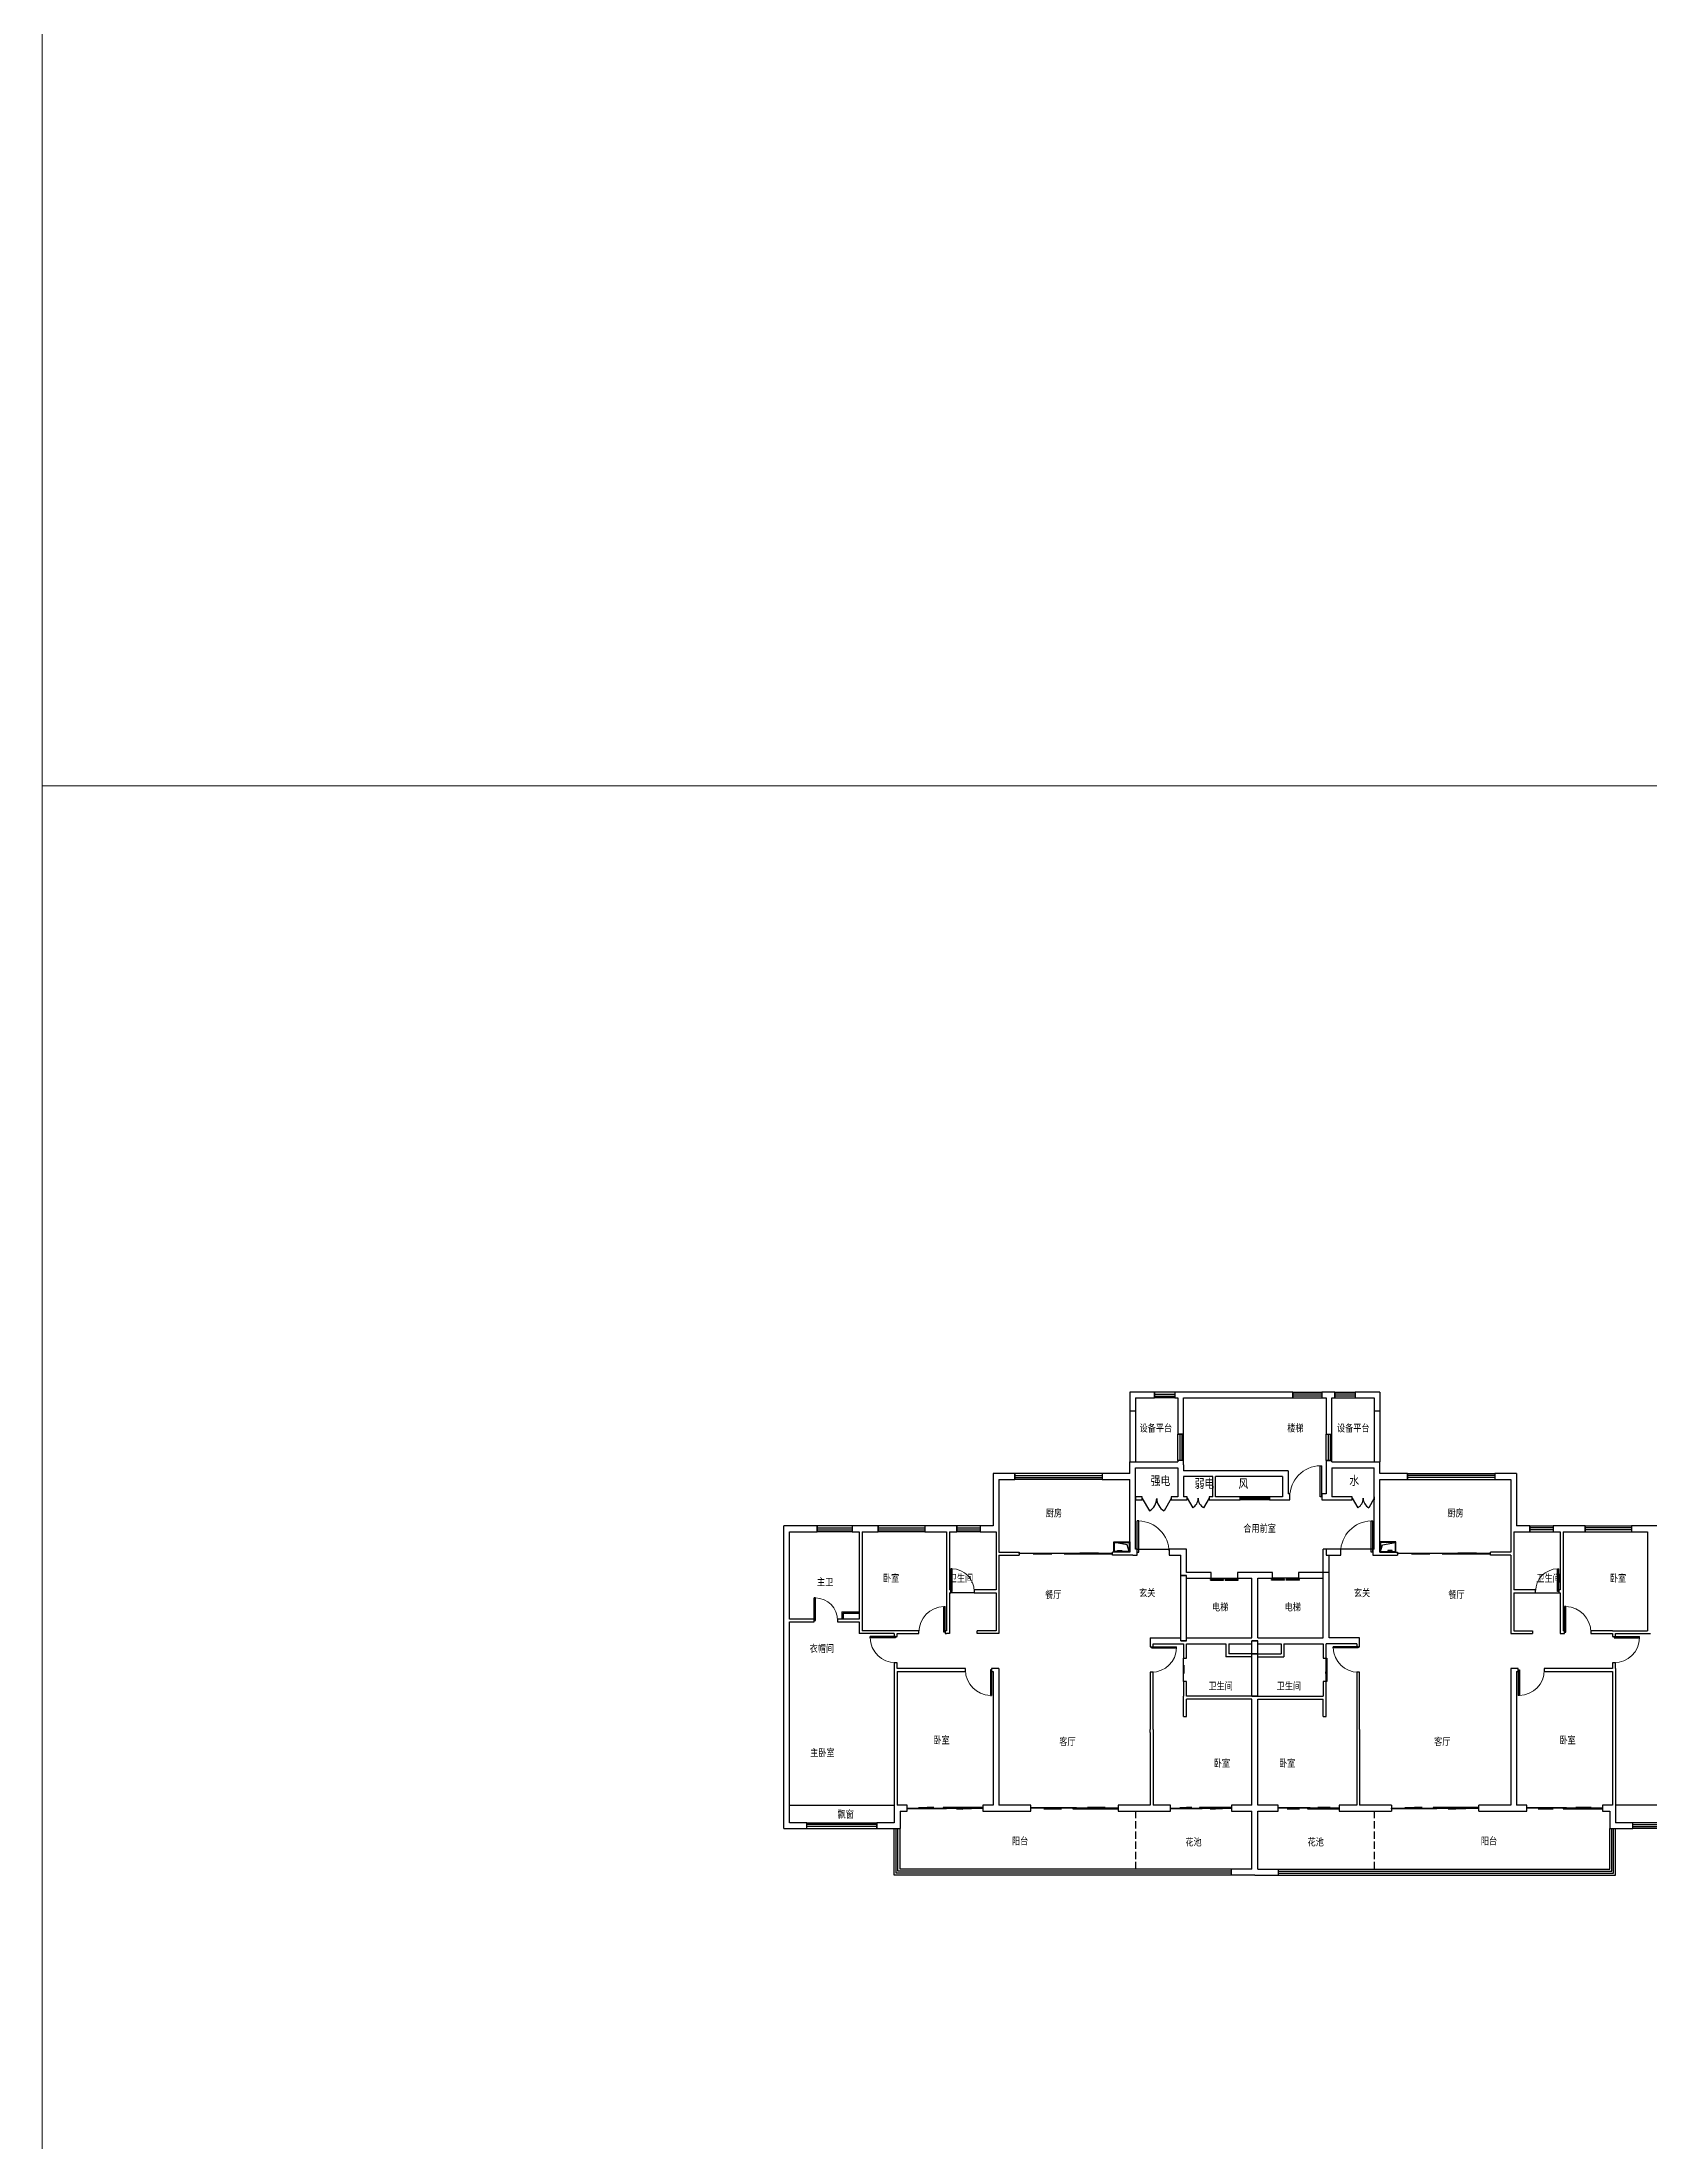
# Model space of a CAD drawing. Extents: x 0 to 157251, y -2300 to 594000.
# Drawn here: x 73151 to 128400, y 72184 to 144368 of the extents above; entities that cross this region are included whole.
import ezdxf

# ---------------------------------------------------------------- set-up
doc = ezdxf.new("R2010")
doc.units = 0
doc.header["$LTSCALE"] = 1000
doc.header["$MEASUREMENT"] = 0
doc.linetypes.add('DASH', pattern=[0.35, 0.25, -0.1])
doc.layers.add('5-PUB_TEXT', color=7, linetype='Continuous', lineweight=5)
doc.layers.add('C-SHET-SHET', color=144, linetype='Continuous', lineweight=15)
for name, color, linetype in [('AE-EQPM-TOLT', 78, 'Continuous'), ('AE-FLOR', 151, 'Continuous'), ('DIM_SYMB', 3, 'Continuous'), ('WALL', 9, 'Continuous'), ('WINDOW', 4, 'Continuous')]:
    doc.layers.add(name, color=color, linetype=linetype)
doc.styles.add('_TCH_DIM', font='SIMPLEX', dxfattribs={"bigfont": 'GBCBIG'})
doc.styles.add('黑体', font='simhei.ttf')

# ---------------------------------------------------------------- blocks, each defined once
blk = doc.blocks.new('A$C7ACF2B12')
at = {"color": 250}
for points in [[(20, -30), (20, 480), (330, 480), (330, -30)], [(20, 375), (60, 375), (60, 225), (20, 225)]]:
    blk.add_lwpolyline(points, close=True, dxfattribs=at)
blk.add_lwpolyline([(20, -30), (256, 41), (330, 480)], dxfattribs=at)
at = {"layer": 'AE-EQPM-TOLT'}
blk.add_lwpolyline([(0, -50), (0, 500), (350, 500), (350, -50)], close=True, dxfattribs=at)

msp = doc.modelspace()

# ---------------------------------------------------------------- linework, layer by layer
at = {"layer": 'AE-FLOR'}
for p, q in [((112100, 97960), (111400, 97960)), ((111400, 97960), (111400, 97760)), ((111400, 97893), (112100, 97893)), ((111400, 97826), (112100, 97826)), ((112100, 97760), (111400, 97760)), ((112100, 97960), (112100, 97760)), ((117600, 97960), (118300, 97960)), ((117600, 97960), (117600, 97760)), ((118300, 97893), (117600, 97893)), ((118300, 97826), (117600, 97826)), ((117600, 97760), (118300, 97760)), ((118300, 97960), (118300, 97760)), ((110550, 97310), (110550, 95560)), ((110750, 97310), (110750, 95560)), ((118950, 97310), (118950, 95560)), ((119150, 97310), (119150, 95560)), ((110550, 96385), (110550, 95560)), ((110750, 96385), (110750, 95560)), ((118950, 96385), (118950, 95560)), ((119150, 96385), (119150, 95560)), ((109600, 95160), (106600, 95160)), ((106600, 95160), (106600, 94960)), ((106600, 95093), (109600, 95093)), ((106600, 95026), (109600, 95026)), ((109600, 94960), (106600, 94960)), ((109600, 95160), (109600, 94960)), ((120100, 95160), (123100, 95160)), ((120100, 95160), (120100, 94960)), ((123100, 95093), (120100, 95093)), ((123100, 95026), (120100, 95026)), ((120100, 94960), (123100, 94960)), ((123100, 95160), (123100, 94960)), ((110976, 94309), (111226, 93876)), ((111976, 94309), (111726, 93876)), ((112525, 94310), (112713, 93985)), ((113275, 94310), (113088, 93985)), ((115350, 94360), (114350, 94360)), ((114350, 94360), (114350, 94260)), ((114350, 94326), (115350, 94326)), ((114350, 94293), (115350, 94293)), ((115350, 94260), (114350, 94260)), ((115350, 94360), (115350, 94260)), ((118200, 94310), (118388, 93985)), ((118950, 94310), (118763, 93985)), ((110800, 92560), (111900, 92560)), ((118900, 92560), (117800, 92560)), ((104440, 91890), (104400, 91890)), ((104400, 91110), (104400, 91890)), ((104440, 91110), (104440, 91890)), ((125260, 91890), (125300, 91890)), ((125260, 91110), (125260, 91890)), ((125300, 91110), (125300, 91890)), ((104400, 91110), (104440, 91110)), ((105200, 91060), (104400, 91060)), ((113320, 91521), (113770, 91521)), ((113320, 91501), (113320, 91521)), ((113320, 91501), (113770, 91501)), ((113350, 91560), (114250, 91560)), ((113770, 91501), (113770, 91521)), ((113830, 91501), (113830, 91521)), ((113830, 91521), (114280, 91521)), ((113830, 91501), (114280, 91501)), ((114280, 91501), (114280, 91521)), ((115421, 91501), (115421, 91521)), ((115871, 91521), (115421, 91521)), ((115871, 91501), (115421, 91501)), ((116351, 91560), (115451, 91560)), ((115871, 91501), (115871, 91521)), ((116381, 91521), (115931, 91521)), ((115931, 91501), (115931, 91521)), ((116381, 91501), (115931, 91501)), ((116381, 91501), (116381, 91521)), ((124500, 91060), (125300, 91060)), ((125300, 91110), (125260, 91110)), ((99740, 90890), (99700, 90890)), ((99700, 90110), (99700, 90890)), ((99740, 90110), (99740, 90890)), ((99700, 90110), (99740, 90110)), ((98850, 83760), (102450, 83760)), ((130850, 83760), (127250, 83760)), ((102450, 81360), (102450, 82960)), ((102520, 81430), (102520, 82960)), ((102580, 81490), (102580, 82960)), ((102650, 81560), (102650, 82960)), ((127050, 81560), (127050, 82960)), ((127120, 81490), (127120, 82960)), ((127180, 81430), (127180, 82960)), ((127250, 81360), (127250, 82960)), ((114050, 81360), (102450, 81360)), ((114050, 81430), (102520, 81430)), ((114050, 81490), (102580, 81490)), ((114050, 81560), (102650, 81560)), ((115650, 81560), (127050, 81560)), ((115650, 81490), (127120, 81490)), ((115650, 81430), (127180, 81430)), ((115650, 81360), (127250, 81360))]:
    msp.add_line(p, q, dxfattribs=at)
at = {"layer": 'AE-FLOR', "extrusion": (0, 0, -1)}
for p, q in [((116150, 97960), (117150, 97960)), ((116150, 97960), (116150, 97760)), ((117150, 97893), (116150, 97893)), ((117150, 97826), (116150, 97826)), ((116150, 97760), (117150, 97760)), ((117150, 97960), (117150, 97760)), ((112200, 95610), (112200, 96510)), ((112400, 96510), (112200, 96510)), ((112267, 96510), (112267, 95610)), ((112334, 96510), (112334, 95610)), ((112400, 95610), (112400, 96510)), ((117300, 95610), (117300, 96510)), ((117300, 96510), (117500, 96510)), ((117367, 96510), (117367, 95610)), ((117434, 96510), (117434, 95610)), ((117500, 95610), (117500, 96510)), ((112400, 95610), (112200, 95610)), ((117095, 95432), (117150, 95432)), ((117095, 94360), (117095, 95432)), ((117150, 94360), (117150, 95432)), ((117300, 95610), (117500, 95610)), ((117150, 94360), (117095, 94360)), ((101000, 93360), (99800, 93360)), ((99800, 93360), (99800, 93160)), ((99800, 93293), (101000, 93293)), ((99800, 93226), (101000, 93226)), ((101000, 93160), (99800, 93160)), ((101000, 93360), (101000, 93160)), ((103500, 93360), (101900, 93360)), ((101900, 93360), (101900, 93160)), ((101900, 93293), (103500, 93293)), ((101900, 93226), (103500, 93226)), ((103500, 93160), (101900, 93160)), ((103500, 93360), (103500, 93160)), ((105400, 93360), (104600, 93360)), ((104600, 93360), (104600, 93160)), ((104600, 93293), (105400, 93293)), ((104600, 93226), (105400, 93226)), ((105400, 93160), (104600, 93160)), ((105400, 93360), (105400, 93160)), ((110855, 93532), (110800, 93532)), ((110800, 92460), (110800, 93532)), ((110855, 92460), (110855, 93532)), ((118845, 93532), (118900, 93532)), ((118845, 92460), (118845, 93532)), ((118900, 92460), (118900, 93532)), ((124300, 93360), (125100, 93360)), ((124300, 93360), (124300, 93160)), ((125100, 93293), (124300, 93293)), ((125100, 93226), (124300, 93226)), ((124300, 93160), (125100, 93160)), ((125100, 93360), (125100, 93160)), ((126200, 93360), (127800, 93360)), ((126200, 93360), (126200, 93160)), ((127800, 93293), (126200, 93293)), ((127800, 93226), (126200, 93226)), ((126200, 93160), (127800, 93160)), ((127800, 93360), (127800, 93160)), ((110800, 92460), (110855, 92460)), ((118900, 92460), (118845, 92460)), ((104155, 90587), (104200, 90587)), ((104155, 89710), (104155, 90587)), ((104200, 89710), (104200, 90587)), ((125545, 90587), (125500, 90587)), ((125500, 89710), (125500, 90587)), ((125545, 89710), (125545, 90587)), ((101623, 89515), (101623, 89560)), ((102500, 89560), (101623, 89560)), ((102500, 89515), (101623, 89515)), ((102500, 89560), (102500, 89515)), ((104200, 89710), (104155, 89710)), ((125500, 89710), (125545, 89710)), ((127200, 89560), (127200, 89515)), ((127200, 89560), (128078, 89560)), ((127200, 89515), (128078, 89515)), ((128078, 89515), (128078, 89560)), ((111300, 89210), (111300, 89166)), ((111300, 89210), (112156, 89210)), ((111300, 89166), (112156, 89166)), ((112156, 89166), (112156, 89210)), ((117545, 89166), (117545, 89210)), ((118400, 89210), (117545, 89210)), ((118400, 89166), (117545, 89166)), ((118400, 89210), (118400, 89166)), ((105800, 88410), (105755, 88410)), ((105755, 88410), (105755, 87532)), ((105800, 88410), (105800, 87532)), ((123900, 88410), (123945, 88410)), ((123900, 88410), (123900, 87532)), ((123945, 88410), (123945, 87532)), ((105755, 87532), (105800, 87532)), ((123945, 87532), (123900, 87532)), ((99450, 83160), (101850, 83160)), ((99450, 82960), (99450, 83160)), ((101850, 83093), (99450, 83093)), ((101850, 83026), (99450, 83026)), ((101850, 82960), (101850, 83160)), ((130250, 83160), (127850, 83160)), ((127850, 82960), (127850, 83160)), ((127850, 83093), (130250, 83093)), ((127850, 83026), (130250, 83026)), ((99450, 82960), (101850, 82960)), ((130250, 82960), (127850, 82960))]:
    msp.add_line(p, q, dxfattribs=at)
at = {"layer": 'AE-FLOR', "linetype": 'Continuous'}
for p, q in [((106750, 92410), (106750, 92422)), ((106750, 92422), (108427, 92422)), ((108427, 92410), (106750, 92410)), ((107230, 92397), (107870, 92397)), ((107608, 92390), (107608, 92397)), ((107870, 92397), (107608, 92390)), ((108289, 92410), (108289, 92397)), ((109950, 92410), (108289, 92410)), ((108289, 92397), (109950, 92397)), ((108427, 92422), (108427, 92410)), ((108830, 92422), (109093, 92429)), ((109470, 92422), (108830, 92422)), ((109093, 92429), (109093, 92422)), ((109950, 92397), (109950, 92410)), ((119750, 92410), (119750, 92422)), ((119750, 92422), (121427, 92422)), ((121427, 92410), (119750, 92410)), ((120230, 92397), (120870, 92397)), ((120608, 92390), (120608, 92397)), ((120870, 92397), (120608, 92390)), ((121289, 92410), (121289, 92397)), ((122950, 92410), (121289, 92410)), ((121289, 92397), (122950, 92397)), ((121427, 92422), (121427, 92410)), ((121830, 92422), (122093, 92429)), ((122470, 92422), (121830, 92422)), ((122093, 92429), (122093, 92422)), ((122950, 92397), (122950, 92410)), ((107150, 83660), (107150, 83685)), ((107150, 83685), (108722, 83685)), ((108722, 83660), (107150, 83660)), ((107600, 83635), (108200, 83635)), ((107955, 83620), (107955, 83635)), ((108200, 83635), (107955, 83620)), ((108593, 83660), (108593, 83635)), ((110150, 83660), (108593, 83660)), ((108593, 83635), (110150, 83635)), ((108722, 83685), (108722, 83660)), ((109100, 83685), (109346, 83699)), ((109700, 83685), (109100, 83685)), ((109346, 83699), (109346, 83685)), ((110150, 83635), (110150, 83660)), ((119550, 83635), (119550, 83660)), ((119550, 83660), (121108, 83660)), ((121108, 83635), (119550, 83635)), ((120000, 83685), (120600, 83685)), ((120355, 83699), (120355, 83685)), ((120600, 83685), (120355, 83699)), ((120978, 83685), (120978, 83660)), ((122550, 83685), (120978, 83685)), ((120978, 83660), (122550, 83660)), ((121108, 83660), (121108, 83635)), ((121500, 83635), (121746, 83620)), ((122100, 83635), (121500, 83635)), ((121746, 83620), (121746, 83635)), ((122550, 83660), (122550, 83685))]:
    msp.add_line(p, q, dxfattribs=at)
at = {"layer": 'AE-FLOR', "linetype": 'Continuous', "extrusion": (0, 0, -1)}
for p, q in [((112396, 88810), (112382, 88810)), ((112382, 88810), (112382, 88010)), ((112396, 88010), (112396, 88810)), ((112400, 88810), (112396, 88810)), ((117300, 88810), (117305, 88810)), ((117305, 88010), (117305, 88810)), ((117305, 88810), (117319, 88810)), ((117319, 88810), (117319, 88010)), ((112407, 88570), (112407, 88283)), ((112407, 88283), (112416, 88345)), ((112416, 88345), (112407, 88345)), ((117294, 88283), (117285, 88345)), ((117285, 88345), (117294, 88345)), ((117294, 88570), (117294, 88283)), ((112382, 88010), (112396, 88010)), ((112400, 88010), (112396, 88010)), ((117300, 88010), (117305, 88010)), ((117319, 88010), (117305, 88010)), ((102900, 83635), (102900, 83660)), ((102900, 83660), (104250, 83660)), ((104250, 83635), (102900, 83635)), ((103290, 83685), (103810, 83685)), ((103597, 83699), (103597, 83685)), ((103810, 83685), (103597, 83699)), ((104138, 83685), (104138, 83660)), ((105500, 83685), (104138, 83685)), ((104138, 83660), (105500, 83660)), ((104250, 83660), (104250, 83635)), ((104590, 83635), (104804, 83620)), ((105110, 83635), (104590, 83635)), ((104804, 83620), (104804, 83635)), ((105500, 83660), (105500, 83685)), ((111950, 83635), (111950, 83660)), ((111950, 83660), (113041, 83660)), ((113041, 83635), (111950, 83635)), ((112265, 83685), (112685, 83685)), ((112513, 83699), (112513, 83685)), ((112685, 83685), (112513, 83699)), ((112950, 83685), (112950, 83660)), ((114050, 83685), (112950, 83685)), ((112950, 83660), (114050, 83660)), ((113041, 83660), (113041, 83635)), ((113315, 83635), (113488, 83620)), ((113735, 83635), (113315, 83635)), ((113488, 83620), (113488, 83635)), ((114050, 83660), (114050, 83685)), ((115650, 83660), (115650, 83685)), ((115650, 83685), (116751, 83685)), ((116751, 83660), (115650, 83660)), ((115965, 83635), (116385, 83635)), ((116213, 83620), (116213, 83635)), ((116385, 83635), (116213, 83620)), ((116660, 83660), (116660, 83635)), ((117750, 83660), (116660, 83660)), ((116660, 83635), (117750, 83635)), ((116751, 83685), (116751, 83660)), ((117015, 83685), (117188, 83699)), ((117435, 83685), (117015, 83685)), ((117188, 83699), (117188, 83685)), ((117750, 83635), (117750, 83660)), ((124200, 83660), (124200, 83685)), ((124200, 83685), (125563, 83685)), ((125563, 83660), (124200, 83660)), ((124590, 83635), (125110, 83635)), ((124897, 83620), (124897, 83635)), ((125110, 83635), (124897, 83620)), ((125450, 83660), (125450, 83635)), ((126800, 83660), (125450, 83660)), ((125450, 83635), (126800, 83635)), ((125563, 83685), (125563, 83660)), ((125890, 83685), (126104, 83699)), ((126410, 83685), (125890, 83685)), ((126104, 83699), (126104, 83685)), ((126800, 83635), (126800, 83660))]:
    msp.add_line(p, q, dxfattribs=at)
at = {"layer": 'AE-FLOR', "linetype": 'DASH'}
for p, q in [((110750, 83560), (110750, 81560)), ((118950, 83560), (118950, 81560))]:
    msp.add_line(p, q, dxfattribs=at)
at = {"layer": 'AE-FLOR', "lineweight": 13, "extrusion": (0, 0, -1)}
for centre, radius, start, end in [((-117123, 94360), 1072, 0, 88.53072), ((-110828, 92460), 1072, 91.46928, 180), ((-118873, 92460), 1072, 0, 88.53072), ((-104178, 89710), 878, 0, 88.53072), ((-125523, 89710), 878, 91.46928, 180), ((-102500, 89537), 878, 270, 358.53072), ((-127200, 89537), 878, 181.46928, 270), ((-111300, 89188), 856, 181.46936, 270.00008), ((-118400, 89188), 856, 269.99992, 358.53064), ((-105778, 88410), 878, 271.46928, 0), ((-123923, 88410), 878, 180, 268.53072)]:
    msp.add_arc(centre, radius, start, end, dxfattribs=at)
at = {"layer": 'AE-FLOR'}
for centre, radius, start, end in [((110976, 94309), 500, 300, 0), ((111976, 94309), 500, 180, 240), ((112525, 94310), 375, 300, 0), ((113275, 94310), 375, 180, 240), ((118200, 94310), 375, 300, 0), ((118950, 94310), 375, 180, 240)]:
    msp.add_arc(centre, radius, start, end, dxfattribs=at)
at = {"layer": 'AE-FLOR', "lineweight": 13}
for centre, start, end in [((104420, 91110), 0, 88.53072), ((125280, 91110), 91.46928, 180), ((99720, 90110), 0, 88.53072)]:
    msp.add_arc(centre, 780, start, end, dxfattribs=at)
at = {"layer": 'C-SHET-SHET'}
for points in [[(73151, 118800), (157251, 118800), (157251, 178200), (73151, 178200)], [(73151, 59400), (157251, 59400), (157251, 118800), (73151, 118800)]]:
    msp.add_lwpolyline(points, close=True, dxfattribs=at)
at = {"layer": 'WALL'}
for p, q in [((110550, 97960), (110550, 97310)), ((111400, 97960), (110550, 97960)), ((110750, 97760), (110750, 97310)), ((110750, 97760), (111400, 97760)), ((111400, 97760), (111400, 97960)), ((112300, 97960), (112100, 97960)), ((112100, 97960), (112100, 97760)), ((112100, 97760), (112200, 97760)), ((112200, 97760), (112200, 96510)), ((116150, 97960), (112300, 97960)), ((112400, 96510), (112400, 97760)), ((112400, 97760), (116150, 97760)), ((116150, 97760), (116150, 97960)), ((117300, 97960), (117150, 97960)), ((117150, 97960), (117150, 97760)), ((117150, 97760), (117300, 97760)), ((117300, 97960), (117300, 97960)), ((117500, 97960), (117300, 97960)), ((117300, 97760), (117300, 96510)), ((117600, 97960), (117500, 97960)), ((117500, 97960), (117500, 97960)), ((117500, 97760), (117600, 97760)), ((117500, 96510), (117500, 97760)), ((117600, 97760), (117600, 97960)), ((119150, 97960), (118300, 97960)), ((118300, 97960), (118300, 97760)), ((118300, 97760), (118950, 97760)), ((118950, 97760), (118950, 97310)), ((119150, 97960), (119150, 97310)), ((110750, 97310), (110550, 97310)), ((119150, 97310), (118950, 97310)), ((112200, 96510), (112400, 96510)), ((117300, 96510), (117500, 96510)), ((110550, 95160), (110550, 95560)), ((110550, 95560), (110750, 95560)), ((110750, 95560), (112200, 95560)), ((110750, 95360), (112200, 95360)), ((110750, 92560), (110750, 95360)), ((112400, 95610), (112200, 95610)), ((112200, 95610), (112200, 95560)), ((112200, 95360), (112200, 95160)), ((112400, 95460), (112400, 95610)), ((112400, 95460), (112400, 95260)), ((117500, 95610), (117300, 95610)), ((117300, 95610), (117300, 95460)), ((117300, 95460), (117300, 94460)), ((117500, 95560), (117500, 95610)), ((117500, 95560), (118950, 95560)), ((117500, 95360), (117500, 94360)), ((117500, 95360), (118950, 95360)), ((118950, 95560), (119150, 95560)), ((118950, 92560), (118950, 95360)), ((119150, 95160), (119150, 95560)), ((105850, 95160), (105850, 93360)), ((106600, 95160), (105850, 95160)), ((106050, 94960), (106050, 93260)), ((106050, 94960), (106600, 94960)), ((106600, 94960), (106600, 95160)), ((110550, 95160), (109600, 95160)), ((109600, 95160), (109600, 94960)), ((109600, 94960), (110550, 94960)), ((110550, 92460), (110550, 94960)), ((112200, 95160), (112200, 94359)), ((113500, 95260), (112400, 95260)), ((113400, 95060), (112400, 95060)), ((112400, 95060), (112400, 94360)), ((113400, 94360), (113400, 95060)), ((116000, 95260), (113500, 95260)), ((115800, 95060), (113500, 95060)), ((113500, 94360), (113500, 95060)), ((115800, 95060), (115800, 94360)), ((116000, 95260), (116000, 94460)), ((120100, 95160), (119150, 95160)), ((119150, 92460), (119150, 94960)), ((119150, 94960), (120100, 94960)), ((120100, 94960), (120100, 95160)), ((123850, 95160), (123100, 95160)), ((123100, 95160), (123100, 94960)), ((123100, 94960), (123650, 94960)), ((123650, 94960), (123650, 93260)), ((123850, 95160), (123850, 93360)), ((110976, 94359), (110751, 94359)), ((110751, 94359), (110751, 94259)), ((110751, 94259), (110976, 94259)), ((110976, 94259), (110976, 94359)), ((112200, 94359), (111976, 94359)), ((111976, 94359), (111976, 94259)), ((111976, 94259), (112301, 94259)), ((112300, 94260), (112525, 94260)), ((112525, 94360), (112400, 94360)), ((112525, 94260), (112525, 94360)), ((113400, 94360), (113275, 94360)), ((113275, 94360), (113275, 94260)), ((113275, 94260), (113500, 94260)), ((114350, 94360), (113500, 94360)), ((113500, 94260), (114350, 94260)), ((114350, 94260), (114350, 94360)), ((115800, 94360), (115350, 94360)), ((115350, 94360), (115350, 94260)), ((115350, 94260), (115900, 94260)), ((115900, 94260), (116050, 94260)), ((116050, 94460), (116000, 94460)), ((116050, 94260), (116050, 94460)), ((117300, 94460), (117150, 94460)), ((117150, 94460), (117150, 94260)), ((117150, 94260), (117400, 94260)), ((117400, 94260), (118200, 94260)), ((118200, 94360), (117500, 94360)), ((118200, 94260), (118200, 94360)), ((118950, 94360), (118950, 94260)), ((98650, 90060), (98650, 93360)), ((99800, 93360), (98650, 93360)), ((98850, 90160), (98850, 93160)), ((98850, 93160), (99800, 93160)), ((99800, 93160), (99800, 93360)), ((101350, 93360), (101000, 93360)), ((101000, 93360), (101000, 93160)), ((101000, 93160), (101250, 93160)), ((101250, 93160), (101250, 90160)), ((101900, 93360), (101350, 93360)), ((101350, 93160), (101350, 90060)), ((101350, 93160), (101900, 93160)), ((101900, 93160), (101900, 93360)), ((104250, 93360), (103500, 93360)), ((103500, 93360), (103500, 93160)), ((103500, 93160), (104250, 93160)), ((104600, 93360), (104250, 93360)), ((104250, 93160), (104250, 91160)), ((104350, 93160), (104350, 91160)), ((104350, 93160), (104600, 93160)), ((104600, 93160), (104600, 93360)), ((105850, 93360), (105400, 93360)), ((105400, 93360), (105400, 93160)), ((105400, 93160), (105950, 93160)), ((105950, 93160), (105950, 92460)), ((106050, 93260), (106050, 92460)), ((123650, 93260), (123650, 92460)), ((123750, 93160), (123750, 92460)), ((123750, 93160), (124300, 93160)), ((124300, 93360), (123850, 93360)), ((124300, 93160), (124300, 93360)), ((125450, 93360), (125100, 93360)), ((125100, 93360), (125100, 93160)), ((125100, 93160), (125350, 93160)), ((125350, 93160), (125350, 91160)), ((126200, 93360), (125450, 93360)), ((125450, 93160), (125450, 91160)), ((125450, 93160), (126200, 93160)), ((126200, 93160), (126200, 93360)), ((128350, 93360), (127800, 93360)), ((127800, 93360), (127800, 93160)), ((127800, 93160), (128350, 93160)), ((128700, 93360), (128350, 93360)), ((128350, 93160), (128350, 90060)), ((105950, 92460), (105950, 91160)), ((106050, 92460), (106750, 92460)), ((106750, 92460), (106750, 92360)), ((110550, 92460), (109950, 92460)), ((109950, 92360), (109950, 92460)), ((110800, 92560), (110750, 92560)), ((110800, 92360), (110800, 92560)), ((112500, 92560), (111900, 92560)), ((111900, 92560), (111900, 92360)), ((112500, 91760), (112500, 92560)), ((117200, 89510), (117200, 92560)), ((117800, 92560), (117200, 92560)), ((117300, 92560), (117300, 92360)), ((117800, 92360), (117800, 92560)), ((118950, 92560), (118900, 92560)), ((118900, 92560), (118900, 92360)), ((119150, 92460), (119750, 92460)), ((119750, 92460), (119750, 92360)), ((123650, 92460), (122950, 92460)), ((122950, 92360), (122950, 92460)), ((123750, 92460), (123750, 91160)), ((106050, 92360), (106050, 91160)), ((106050, 92360), (106750, 92360)), ((110650, 92360), (109950, 92360)), ((110650, 92360), (110800, 92360)), ((111900, 92360), (112300, 92360)), ((112300, 91660), (112300, 92360)), ((113350, 91760), (112500, 91760)), ((113350, 91560), (113350, 91760)), ((114850, 91760), (114250, 91760)), ((114250, 91760), (114250, 91560)), ((115451, 91760), (114850, 91760)), ((115451, 91560), (115451, 91760)), ((117400, 91760), (116351, 91760)), ((116351, 91760), (116351, 91560)), ((117300, 92360), (117800, 92360)), ((117400, 89510), (117400, 92360)), ((118900, 92360), (119050, 92360)), ((119050, 92360), (119750, 92360)), ((123650, 92360), (122950, 92360)), ((123650, 92360), (123650, 91160)), ((104250, 91160), (104250, 89760)), ((104400, 91160), (104350, 91160)), ((104350, 91060), (104350, 89660)), ((104350, 91060), (104400, 91060)), ((104400, 91060), (104400, 91160)), ((105950, 91160), (105200, 91160)), ((105200, 91160), (105200, 91060)), ((105200, 91060), (105950, 91060)), ((105950, 91060), (105950, 89760)), ((106050, 91160), (106050, 89660)), ((112300, 89410), (112300, 91660)), ((112300, 91660), (112500, 91660)), ((112300, 89510), (112300, 91660)), ((112500, 91660), (112300, 91660)), ((112500, 89410), (112500, 91660)), ((112500, 89510), (112500, 91560)), ((112500, 91560), (113350, 91560)), ((114250, 91560), (114750, 91560)), ((114750, 89510), (114750, 91560)), ((114950, 89510), (114950, 91560)), ((114950, 91560), (115451, 91560)), ((116351, 91560), (117200, 91560)), ((123650, 91160), (123650, 89660)), ((124500, 91160), (123750, 91160)), ((123750, 91060), (123750, 89760)), ((123750, 91060), (124500, 91060)), ((124500, 91060), (124500, 91160)), ((125350, 91160), (125300, 91160)), ((125300, 91160), (125300, 91060)), ((125300, 91060), (125350, 91060)), ((125350, 91060), (125350, 89660)), ((125450, 91160), (125450, 89760)), ((100650, 90410), (100650, 90160)), ((100650, 90410), (101250, 90410)), ((100700, 90360), (100700, 90160)), ((100700, 90360), (101250, 90360)), ((98650, 82960), (98650, 90060)), ((99700, 90160), (98850, 90160)), ((98850, 83160), (98850, 90060)), ((98850, 90060), (99700, 90060)), ((99700, 90060), (99700, 90160)), ((101250, 90160), (100500, 90160)), ((100500, 90160), (100500, 90060)), ((100500, 90060), (101250, 90060)), ((101250, 90060), (101250, 89660)), ((102450, 89660), (101250, 89660)), ((101350, 90060), (101350, 89760)), ((102550, 89760), (101350, 89760)), ((102450, 89660), (102450, 89560)), ((102450, 89560), (102550, 89560)), ((103300, 89760), (102550, 89760)), ((102550, 89560), (102550, 89660)), ((102550, 89660), (103300, 89660)), ((103300, 89660), (103300, 89760)), ((104250, 89760), (104200, 89760)), ((104200, 89760), (104200, 89660)), ((104200, 89660), (104250, 89660)), ((104350, 89660), (104250, 89660)), ((105950, 89760), (105300, 89760)), ((105300, 89660), (105300, 89760)), ((106050, 89660), (105300, 89660)), ((111250, 89510), (112300, 89510)), ((111250, 89510), (111250, 89210)), ((112500, 89510), (113850, 89510)), ((113850, 89510), (114750, 89510)), ((114950, 89510), (115850, 89510)), ((115850, 89510), (117200, 89510)), ((118450, 89510), (117400, 89510)), ((118450, 89210), (118450, 89510)), ((123650, 89660), (124400, 89660)), ((123750, 89760), (124400, 89760)), ((124400, 89760), (124400, 89660)), ((125350, 89660), (125450, 89660)), ((125500, 89760), (125450, 89760)), ((125450, 89660), (125500, 89660)), ((125500, 89660), (125500, 89760)), ((127150, 89760), (126400, 89760)), ((126400, 89760), (126400, 89660)), ((126400, 89660), (127150, 89660)), ((127150, 89760), (128350, 89760)), ((127150, 89660), (127150, 89560)), ((127150, 89560), (127250, 89560)), ((127250, 89660), (128450, 89660)), ((127250, 89560), (127250, 89660)), ((128350, 90060), (128350, 89760)), ((111250, 89210), (111350, 89210)), ((111350, 89310), (112400, 89310)), ((111350, 89210), (111350, 89310)), ((112500, 89410), (112300, 89410)), ((112300, 89410), (112500, 89410)), ((112400, 89310), (112400, 88810)), ((112400, 88810), (112500, 88810)), ((112500, 89310), (113850, 89310)), ((112500, 88810), (112500, 89310)), ((113850, 89310), (113850, 88859)), ((114750, 88859), (113850, 88859)), ((113950, 89310), (114750, 89310)), ((113950, 89310), (113950, 88959)), ((114750, 88959), (113950, 88959)), ((114750, 88959), (114751, 89410)), ((114750, 88959), (114750, 89310)), ((114750, 88959), (114950, 88959)), ((114950, 88959), (114750, 88959)), ((114950, 88959), (114750, 88959)), ((114750, 87510), (114750, 88959)), ((114750, 88959), (114950, 88959)), ((114750, 87510), (114750, 88859)), ((114950, 89410), (114751, 89410)), ((114751, 89410), (114950, 89410)), ((114950, 88959), (114950, 89410)), ((114950, 89310), (115750, 89310)), ((114950, 88959), (114950, 89310)), ((114950, 87510), (114950, 88959)), ((114950, 88959), (115750, 88959)), ((114950, 88859), (115850, 88859)), ((114950, 87510), (114950, 88859)), ((115750, 89310), (115750, 88959)), ((115850, 89310), (117200, 89310)), ((115850, 89310), (115850, 88859)), ((117200, 89310), (117200, 88810)), ((117200, 88810), (117300, 88810)), ((117300, 88810), (117300, 89310)), ((118350, 89310), (117300, 89310)), ((118350, 89310), (118350, 89210)), ((118350, 89210), (118450, 89210)), ((102550, 88660), (102450, 88660)), ((102450, 88660), (102450, 88460)), ((102450, 88460), (102450, 83660)), ((102550, 88460), (102550, 88660)), ((104900, 88460), (102550, 88460)), ((102550, 88360), (102550, 83760)), ((102550, 88360), (104900, 88360)), ((104900, 88360), (104900, 88460)), ((106050, 88460), (105800, 88460)), ((105800, 88460), (105800, 88360)), ((105800, 88360), (105850, 88360)), ((105850, 88360), (105850, 83760)), ((106050, 88460), (106050, 83760)), ((111350, 88332), (111250, 88332)), ((111250, 88332), (111250, 86360)), ((111350, 86360), (111350, 88332)), ((118450, 88332), (118350, 88332)), ((118350, 88332), (118350, 86360)), ((118450, 86360), (118450, 88332)), ((123900, 88460), (123650, 88460)), ((123650, 88460), (123650, 83760)), ((123850, 88360), (123900, 88360)), ((123850, 88360), (123850, 83760)), ((123900, 88360), (123900, 88460)), ((127150, 88460), (124800, 88460)), ((124800, 88460), (124800, 88360)), ((124800, 88360), (127150, 88360)), ((127250, 88660), (127150, 88660)), ((127150, 88660), (127150, 88460)), ((127150, 88360), (127150, 83760)), ((127250, 88460), (127250, 88660)), ((127250, 88460), (127250, 83660)), ((112500, 88010), (112400, 88010)), ((112400, 88010), (112400, 87510)), ((112400, 86810), (112400, 87510)), ((112500, 87510), (112500, 88010)), ((114750, 87510), (112500, 87510)), ((112500, 86810), (112500, 87410)), ((114750, 87410), (112500, 87410)), ((114750, 87510), (114950, 87510)), ((114950, 87510), (114750, 87510)), ((114750, 83760), (114750, 87410)), ((114950, 87510), (117200, 87510)), ((114950, 83760), (114950, 87410)), ((114950, 87410), (117200, 87410)), ((117300, 88010), (117200, 88010)), ((117200, 88010), (117200, 87510)), ((117200, 86810), (117200, 87410)), ((117300, 87510), (117300, 88010)), ((117300, 86810), (117300, 87510)), ((112400, 86810), (112500, 86810)), ((117200, 86810), (117300, 86810)), ((111250, 86360), (111250, 86360)), ((111250, 86260), (111250, 86360)), ((111250, 86260), (111250, 86260)), ((111250, 86260), (111250, 83760)), ((111350, 86360), (111350, 83760)), ((118350, 86360), (118350, 83760)), ((118450, 86360), (118450, 86360)), ((118450, 86360), (118450, 86260)), ((118450, 86260), (118450, 86260)), ((118450, 86260), (118450, 83760)), ((102900, 83760), (102550, 83760)), ((102900, 83560), (102900, 83760)), ((105850, 83760), (105500, 83760)), ((105500, 83760), (105500, 83560)), ((107150, 83760), (106050, 83760)), ((107150, 83560), (107150, 83760)), ((111250, 83760), (110150, 83760)), ((110150, 83760), (110150, 83560)), ((111950, 83760), (111350, 83760)), ((111950, 83560), (111950, 83760)), ((114750, 83760), (114050, 83760)), ((114050, 83760), (114050, 83560)), ((115650, 83760), (114950, 83760)), ((115650, 83560), (115650, 83760)), ((118350, 83760), (117750, 83760)), ((117750, 83760), (117750, 83560)), ((119550, 83760), (118450, 83760)), ((119550, 83760), (119550, 83560)), ((123650, 83760), (122550, 83760)), ((122550, 83560), (122550, 83760)), ((124200, 83760), (123850, 83760)), ((124200, 83560), (124200, 83760)), ((127150, 83760), (126800, 83760)), ((126800, 83760), (126800, 83560)), ((99450, 83160), (98850, 83160)), ((99450, 82960), (99450, 83160)), ((102450, 83160), (101850, 83160)), ((101850, 83160), (101850, 82960)), ((102450, 83660), (102450, 83160)), ((102650, 83560), (102650, 82960)), ((102650, 83560), (102900, 83560)), ((105500, 83560), (105950, 83560)), ((105950, 83560), (107150, 83560)), ((110150, 83560), (111350, 83560)), ((111350, 83560), (111950, 83560)), ((114050, 83560), (114750, 83560)), ((114750, 81560), (114750, 83560)), ((114950, 81560), (114950, 83560)), ((114950, 83560), (115650, 83560)), ((117750, 83560), (118350, 83560)), ((118350, 83560), (119550, 83560)), ((122550, 83560), (123750, 83560)), ((123750, 83560), (124200, 83560)), ((126800, 83560), (127050, 83560)), ((127050, 83560), (127050, 82960)), ((127250, 83660), (127250, 83160)), ((127850, 83160), (127250, 83160)), ((127850, 82960), (127850, 83160)), ((98650, 82960), (99450, 82960)), ((101850, 82960), (102650, 82960)), ((127050, 82960), (127850, 82960)), ((114750, 81560), (114050, 81560)), ((114050, 81360), (114050, 81560)), ((114850, 81360), (114050, 81360)), ((114850, 81360), (115650, 81360)), ((114950, 81560), (115650, 81560)), ((115650, 81560), (115650, 81360))]:
    msp.add_line(p, q, dxfattribs=at)

# ---------------------------------------------------------------- block references
at = {"layer": 'WINDOW', "color": 2, "rotation": 90}
msp.add_blockref('A$C7ACF2B12', (110500, 92460), dxfattribs=at)
at = {"layer": 'WINDOW', "color": 2, "xscale": -1, "rotation": 270}
msp.add_blockref('A$C7ACF2B12', (119200, 92460), dxfattribs=at)

# ---------------------------------------------------------------- texts
at = {"layer": '5-PUB_TEXT', "style": '黑体', "width": 0.8}
for s, rotation, p in [('设备平台', 0, (110885, 96600)), ('楼梯', 360, (115964, 96600)), ('设备平台', 360, (117673, 96600)), ('厨房', 360, (107662, 93682)), ('厨房', 0, (121470, 93682)), ('合用前室', 360, (114454, 93153)), ('卧室', 0, (102063, 91440)), ('卫生间', 0, (104325, 91440)), ('卫生间', 360, (124529, 91440)), ('卧室', 360, (127054, 91440)), ('主卫', 0, (99795, 91307)), ('餐厅', 0, (107636, 90875)), ('玄关', 360, (110869, 90936)), ('玄关', 0, (118254, 90936)), ('餐厅', 360, (121501, 90875)), ('电梯', 360, (113379, 90449)), ('电梯', 360, (115872, 90449)), ('衣帽间', 0, (99539, 89024)), ('卫生间', 360, (113253, 87733)), ('卫生间', 0, (115600, 87733)), ('卧室', 0, (103796, 85877)), ('客厅', 0, (108126, 85825)), ('客厅', 360, (121013, 85825)), ('卧室', 360, (125321, 85877)), ('主卧室', 0, (99560, 85441)), ('卧室', 360, (113437, 85082)), ('卧室', 0, (115681, 85082)), ('飘窗', 0, (100501, 83325)), ('阳台', 0, (106498, 82405)), ('花池', 0, (112461, 82372)), ('花池', 360, (116661, 82372)), ('阳台', 360, (122620, 82405))]:
    msp.add_text(s, height=250, rotation=rotation, dxfattribs=at).set_placement(p)
at = {"layer": 'DIM_SYMB', "color": 7, "style": '_TCH_DIM'}
for s, height, p in [('强电', 337.6, (111268, 94731)), ('弱电', 337.6, (112777, 94631)), ('风', 338, (114288, 94631)), ('水', 338, (118097, 94731))]:
    msp.add_text(s, height=height, dxfattribs=at).set_placement(p)

doc.saveas('drawing.dxf')
